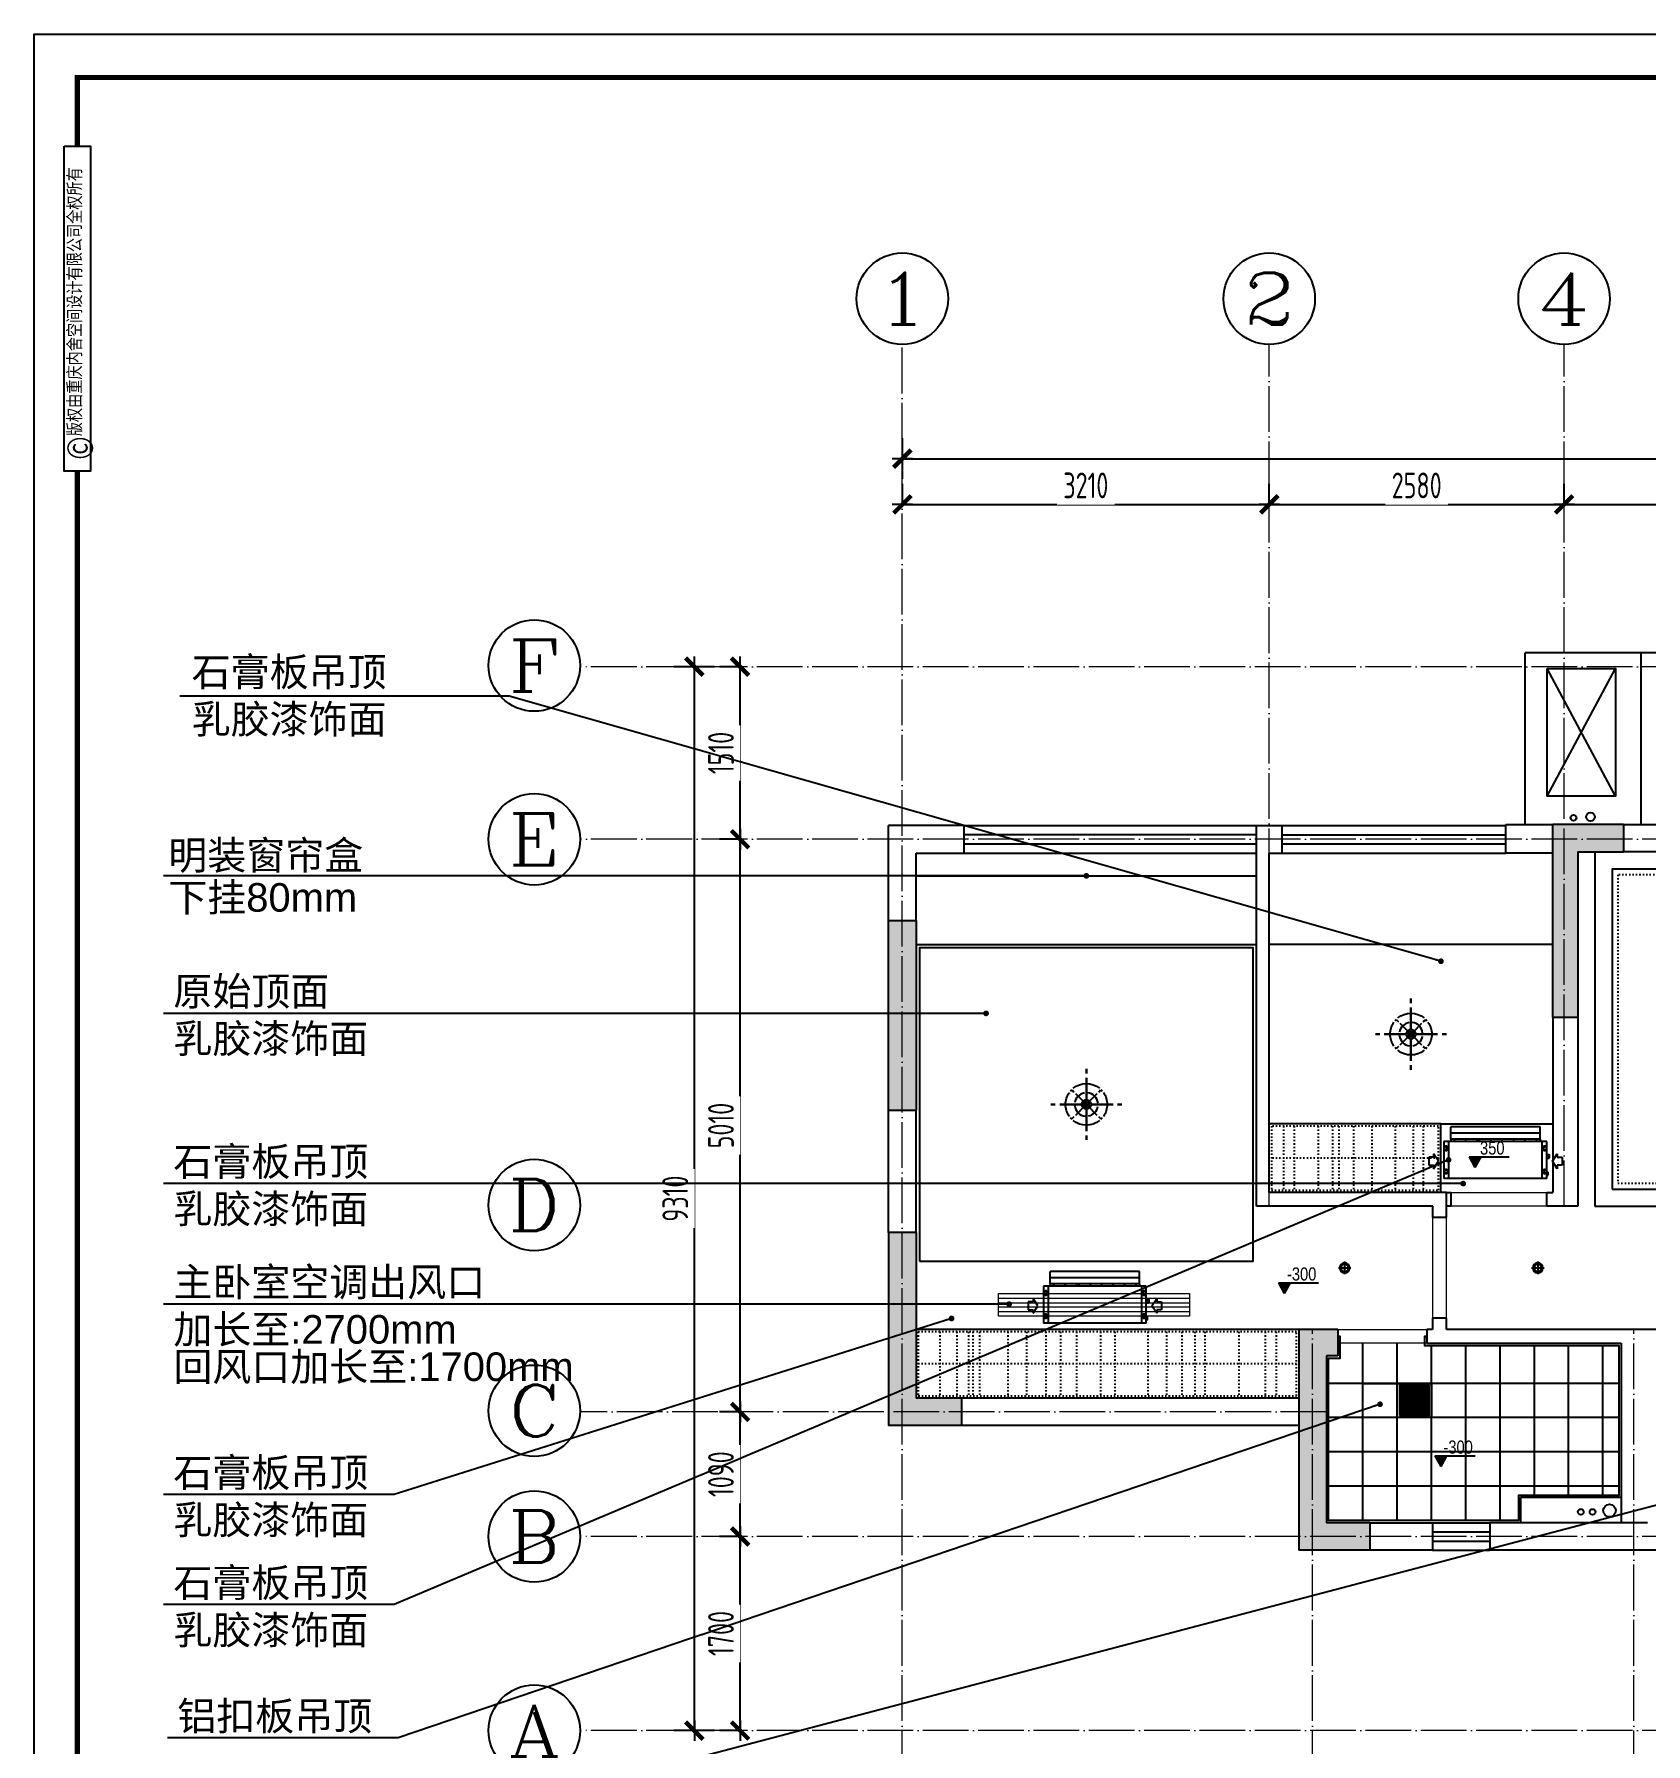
# Model space of a CAD drawing. Header units: inches. Extents: x -50945 to 250244, y -404780 to 18493.
# Drawn here: x 91323 to 105423, y -352310 to -337352 of the extents above; entities that cross this region are included whole.
import ezdxf
from ezdxf.enums import TextEntityAlignment as Align

# ---------------------------------------------------------------- set-up
doc = ezdxf.new("R2010")
doc.units = ezdxf.units.IN
doc.header["$MEASUREMENT"] = 0
doc.linetypes.add('ACAD_ISO03W100', pattern=[30, 12, -18])
doc.linetypes.add('DOTE', pattern=[2.42, 2, -0.2, 0.02, -0.2])
for name, color, linetype in [('15开关布置图-YJ', 2, 'Continuous'), ('AXIS', 1, 'Continuous'), ('AXIS_TEXT', 7, 'Continuous'), ('A图框', 7, 'Continuous'), ('D-ARCHI', 250, 'Continuous'), ('EVH 立面填充', 8, 'Continuous'), ('IBS-003-建筑窗框', 3, 'Continuous'), ('IBS-050-建筑文字标注', 50, 'Continuous'), ('IBS-182-原建筑非承重墙', 150, 'Continuous'), ('IBS-200-原建筑承重墙柱', 200, 'Continuous'), ('IBS-63-原建筑窗', 63, 'Continuous'), ('IDS-030-造型完成面(看线)', 30, 'Continuous'), ('IDS-040-固定高家具', 40, 'Continuous'), ('IRC-022-天花设备', 22, 'Continuous'), ('IRC-2-天花灯具', 2, 'Continuous'), ('IRC-30-天花轮廓线', 30, 'Continuous'), ('外标注', 50, 'Continuous')]:
    doc.layers.add(name, color=color, linetype=linetype)
for name, color, linetype, lineweight in [('墙体', 9, 'Continuous', 25), ('天棚材质标注', 2, 'Continuous', 5), ('门', 65, 'Continuous', 13)]:
    doc.layers.add(name, color=color, linetype=linetype, lineweight=lineweight)
doc.styles.add('-宋体', font='', dxfattribs={"width": 0.8})
doc.styles.add('04.YBC-外标注3.0', font='', dxfattribs={"width": 0.8, "height": 3})
doc.styles.add('_TCH_AXIS', font='COMPLEX', dxfattribs={"bigfont": 'GBCBIG'})
doc.styles.add('COMPLEX', font='COMPLEX')
doc.styles.add('HBA-DIMT', font='ARCHS.SHX', dxfattribs={"width": 0.8})
doc.styles.get("Standard").update_dxf_attribs({"font": 'Arial.ttf'})
doc.styles.get('-宋体').set_extended_font_data('SimSun')
doc.styles.get('04.YBC-外标注3.0').set_extended_font_data('SimSun')
doc.dimstyles.new('HBA_40', dxfattribs={"dimscale": 50, "dimtxt": 2.5, "dimasz": 0.1, "dimexe": 2, "dimexo": 2.5, "dimgap": 0.6, "dimtad": 1, "dimdec": 0, "dimrnd": 5, "dimzin": 0, "dimtxsty": 'HBA-DIMT', "dimblk": 'HBA_DIMENSION_TICK', "dimblk1": 'HBA_DIMENSION_TICK', "dimblk2": 'HBA_DIMENSION_TICK', "dimcen": 0.125, "dimclrd": 44, "dimclre": 44, "dimclrt": 2, "dimadec": 0, "dimazin": 0, "dimtfac": 1, "dimtdec": 0, "dimtix": 1, "dimtmove": 1, "dimatfit": 3, "dimldrblk": 'HBA_Leader_Dot', "dimfxl": 0, "dimtvp": 1, "dimtfill": 1, "dimtolj": 1, "dimtzin": 0, "dimarcsym": 0})

# ---------------------------------------------------------------- blocks, each defined once
blk = doc.blocks.new('HBA_DIMENSION_TICK')
at = {"color": 0, "linetype": 'ByBlock'}
for p, q in [((-10, 0), (0, 0)), ((0, 0), (10, 0))]:
    blk.add_line(p, q, dxfattribs=at)
at = {"color": 50, "linetype": 'ByBlock'}
blk.add_solid([(-10, -7), (-7, -10), (7, 10), (10, 7)], dxfattribs=at)
blk = doc.blocks.new('*D886')
at = {"layer": 'Defpoints', "color": 0, "transparency": 16777216}
for p in [(102129, -341466), (98919, -341691), (102129, -341691)]:
    blk.add_point(p, dxfattribs=at)
at = {"layer": '外标注', "color": 44, "lineweight": -2, "transparency": 16777216}
for p, q in [((98919, -341466), (98919, -341286)), ((102129, -341466), (102129, -341286)), ((98928, -341466), (102120, -341466))]:
    blk.add_line(p, q, dxfattribs=at)
at = {"layer": '外标注', "color": 44, "lineweight": -2, "transparency": 16777216, "xscale": 9, "yscale": 9, "zscale": 9, "rotation": 180}
blk.add_blockref('HBA_DIMENSION_TICK', (98919, -341466), dxfattribs=at)
at = {"layer": '外标注', "color": 44, "lineweight": -2, "transparency": 16777216, "xscale": 9, "yscale": 9, "zscale": 9}
blk.add_blockref('HBA_DIMENSION_TICK', (102129, -341466), dxfattribs=at)
at = {"layer": '外标注', "color": 2, "transparency": 16777216, "insert": (100524, -341300), "char_height": 225, "attachment_point": 5, "style": 'HBA-DIMT', "bg_fill": 3, "box_fill_scale": 1.25, "bg_fill_color": 256, "bg_fill_true_color": 13158600, "bg_fill_transparency": 0}
blk.add_mtext('\\A1;3210', dxfattribs=at)
blk = doc.blocks.new('HBA_Leader_Dot')
at = {"color": 0, "linetype": 'ByBlock'}
blk.add_line((-5, 0), (-10, 0), dxfattribs=at)
at = {"color": 0, "linetype": 'ByBlock', "const_width": 5}
blk.add_lwpolyline([(-2.5, 0, 1), (2.5, 0, 1)], format="xyb", close=True, dxfattribs=at)
blk = doc.blocks.new('*D887')
at = {"layer": 'Defpoints', "color": 0, "transparency": 16777216}
for p in [(104709, -341466), (102129, -341691), (104709, -341691)]:
    blk.add_point(p, dxfattribs=at)
at = {"layer": '外标注', "color": 44, "lineweight": -2, "transparency": 16777216}
for p, q in [((102129, -341466), (102129, -341286)), ((104709, -341466), (104709, -341286)), ((102138, -341466), (104700, -341466))]:
    blk.add_line(p, q, dxfattribs=at)
at = {"layer": '外标注', "color": 44, "lineweight": -2, "transparency": 16777216, "xscale": 9, "yscale": 9, "zscale": 9, "rotation": 180}
blk.add_blockref('HBA_DIMENSION_TICK', (102129, -341466), dxfattribs=at)
at = {"layer": '外标注', "color": 44, "lineweight": -2, "transparency": 16777216, "xscale": 9, "yscale": 9, "zscale": 9}
blk.add_blockref('HBA_DIMENSION_TICK', (104709, -341466), dxfattribs=at)
at = {"layer": '外标注', "color": 2, "transparency": 16777216, "insert": (103419, -341300), "char_height": 225, "attachment_point": 5, "style": 'HBA-DIMT', "bg_fill": 3, "box_fill_scale": 1.25, "bg_fill_color": 256, "bg_fill_true_color": 13158600, "bg_fill_transparency": 0}
blk.add_mtext('\\A1;2580', dxfattribs=at)
blk = doc.blocks.new('*D888')
at = {"layer": 'Defpoints', "color": 0, "transparency": 16777216}
for p in [(110799, -341466), (104709, -341691), (110799, -341691)]:
    blk.add_point(p, dxfattribs=at)
at = {"layer": '外标注', "color": 44, "lineweight": -2, "transparency": 16777216}
for p, q in [((104709, -341466), (104709, -341286)), ((110799, -341466), (110799, -341286)), ((104718, -341466), (110790, -341466))]:
    blk.add_line(p, q, dxfattribs=at)
at = {"layer": '外标注', "color": 44, "lineweight": -2, "transparency": 16777216, "xscale": 9, "yscale": 9, "zscale": 9, "rotation": 180}
blk.add_blockref('HBA_DIMENSION_TICK', (104709, -341466), dxfattribs=at)
at = {"layer": '外标注', "color": 44, "lineweight": -2, "transparency": 16777216, "xscale": 9, "yscale": 9, "zscale": 9}
blk.add_blockref('HBA_DIMENSION_TICK', (110799, -341466), dxfattribs=at)
at = {"layer": '外标注', "color": 2, "transparency": 16777216, "insert": (107754, -341300), "char_height": 225, "attachment_point": 5, "style": 'HBA-DIMT', "bg_fill": 3, "box_fill_scale": 1.25, "bg_fill_color": 256, "bg_fill_true_color": 13158600, "bg_fill_transparency": 0}
blk.add_mtext('\\A1;6090', dxfattribs=at)
blk = doc.blocks.new('*D890')
at = {"layer": 'Defpoints', "color": 0, "transparency": 16777216}
for p in [(113619, -341066), (98919, -341466), (113619, -341466)]:
    blk.add_point(p, dxfattribs=at)
at = {"layer": '外标注', "color": 44, "lineweight": -2, "transparency": 16777216}
for p, q in [((98919, -341241), (98919, -340886)), ((113619, -341241), (113619, -340886)), ((98928, -341066), (113610, -341066))]:
    blk.add_line(p, q, dxfattribs=at)
at = {"layer": '外标注', "color": 44, "lineweight": -2, "transparency": 16777216, "xscale": 9, "yscale": 9, "zscale": 9, "rotation": 180}
blk.add_blockref('HBA_DIMENSION_TICK', (98919, -341066), dxfattribs=at)
at = {"layer": '外标注', "color": 44, "lineweight": -2, "transparency": 16777216, "xscale": 9, "yscale": 9, "zscale": 9}
blk.add_blockref('HBA_DIMENSION_TICK', (113619, -341066), dxfattribs=at)
at = {"layer": '外标注', "color": 2, "transparency": 16777216, "insert": (106269, -340900), "char_height": 225, "attachment_point": 5, "style": 'HBA-DIMT', "bg_fill": 3, "box_fill_scale": 1.25, "bg_fill_color": 256, "bg_fill_true_color": 13158600, "bg_fill_transparency": 0}
blk.add_mtext('\\A1;14700', dxfattribs=at)
blk = doc.blocks.new('*D891')
at = {"layer": 'Defpoints', "color": 0, "transparency": 16777216}
for p in [(97499, -350496), (97700, -350496), (97700, -352195)]:
    blk.add_point(p, dxfattribs=at)
at = {"layer": '外标注', "color": 44, "lineweight": -2, "transparency": 16777216}
for p, q in [((97499, -350496), (97319, -350496)), ((97499, -352186), (97499, -350505)), ((97499, -352195), (97319, -352195))]:
    blk.add_line(p, q, dxfattribs=at)
at = {"layer": '外标注', "color": 44, "lineweight": -2, "transparency": 16777216, "xscale": 9, "yscale": 9, "zscale": 9}
for p, rotation in [((97499, -350496), 90), ((97499, -352195), 270)]:
    blk.add_blockref('HBA_DIMENSION_TICK', p, dxfattribs=dict(at, rotation=rotation))
at = {"layer": '外标注', "color": 2, "transparency": 16777216, "insert": (97332, -351345), "char_height": 225, "attachment_point": 5, "rotation": 90, "style": 'HBA-DIMT', "bg_fill": 3, "box_fill_scale": 1.25, "bg_fill_color": 256, "bg_fill_true_color": 13158600, "bg_fill_transparency": 0}
blk.add_mtext('\\A1;1700', dxfattribs=at)
blk = doc.blocks.new('*D892')
at = {"layer": 'Defpoints', "color": 0, "transparency": 16777216}
for p in [(97499, -349406), (97700, -349406), (97700, -350496)]:
    blk.add_point(p, dxfattribs=at)
at = {"layer": '外标注', "color": 44, "lineweight": -2, "transparency": 16777216}
for p, q in [((97499, -349406), (97319, -349406)), ((97499, -350487), (97499, -349415)), ((97499, -350496), (97319, -350496))]:
    blk.add_line(p, q, dxfattribs=at)
at = {"layer": '外标注', "color": 44, "lineweight": -2, "transparency": 16777216, "xscale": 9, "yscale": 9, "zscale": 9}
for p, rotation in [((97499, -349406), 90), ((97499, -350496), 270)]:
    blk.add_blockref('HBA_DIMENSION_TICK', p, dxfattribs=dict(at, rotation=rotation))
at = {"layer": '外标注', "color": 2, "transparency": 16777216, "insert": (97332, -349951), "char_height": 225, "attachment_point": 5, "rotation": 90, "style": 'HBA-DIMT', "bg_fill": 3, "box_fill_scale": 1.25, "bg_fill_color": 256, "bg_fill_true_color": 13158600, "bg_fill_transparency": 0}
blk.add_mtext('\\A1;1090', dxfattribs=at)
blk = doc.blocks.new('*D893')
at = {"layer": 'Defpoints', "color": 0, "transparency": 16777216}
for p in [(97499, -344396), (97700, -344396), (97700, -349406)]:
    blk.add_point(p, dxfattribs=at)
at = {"layer": '外标注', "color": 44, "lineweight": -2, "transparency": 16777216}
for p, q in [((97499, -344396), (97319, -344396)), ((97499, -349397), (97499, -344405)), ((97499, -349406), (97319, -349406))]:
    blk.add_line(p, q, dxfattribs=at)
at = {"layer": '外标注', "color": 44, "lineweight": -2, "transparency": 16777216, "xscale": 9, "yscale": 9, "zscale": 9}
for p, rotation in [((97499, -344396), 90), ((97499, -349406), 270)]:
    blk.add_blockref('HBA_DIMENSION_TICK', p, dxfattribs=dict(at, rotation=rotation))
at = {"layer": '外标注', "color": 2, "transparency": 16777216, "insert": (97332, -346901), "char_height": 225, "attachment_point": 5, "rotation": 90, "style": 'HBA-DIMT', "bg_fill": 3, "box_fill_scale": 1.25, "bg_fill_color": 256, "bg_fill_true_color": 13158600, "bg_fill_transparency": 0}
blk.add_mtext('\\A1;5010', dxfattribs=at)
blk = doc.blocks.new('*D894')
at = {"layer": 'Defpoints', "color": 0, "transparency": 16777216}
for p in [(97499, -342886), (97700, -342886), (97700, -344396)]:
    blk.add_point(p, dxfattribs=at)
at = {"layer": '外标注', "color": 44, "lineweight": -2, "transparency": 16777216}
for p, q in [((97499, -342886), (97319, -342886)), ((97499, -344387), (97499, -342895)), ((97499, -344396), (97319, -344396))]:
    blk.add_line(p, q, dxfattribs=at)
at = {"layer": '外标注', "color": 44, "lineweight": -2, "transparency": 16777216, "xscale": 9, "yscale": 9, "zscale": 9}
for p, rotation in [((97499, -342886), 90), ((97499, -344396), 270)]:
    blk.add_blockref('HBA_DIMENSION_TICK', p, dxfattribs=dict(at, rotation=rotation))
at = {"layer": '外标注', "color": 2, "transparency": 16777216, "insert": (97332, -343641), "char_height": 225, "attachment_point": 5, "rotation": 90, "style": 'HBA-DIMT', "bg_fill": 3, "box_fill_scale": 1.25, "bg_fill_color": 256, "bg_fill_true_color": 13158600, "bg_fill_transparency": 0}
blk.add_mtext('\\A1;1510', dxfattribs=at)
blk = doc.blocks.new('*D895')
at = {"layer": 'Defpoints', "color": 0, "transparency": 16777216}
for p in [(97099, -342886), (97499, -342886), (97499, -352195)]:
    blk.add_point(p, dxfattribs=at)
at = {"layer": '外标注', "color": 44, "lineweight": -2, "transparency": 16777216}
for p, q in [((97274, -342886), (96919, -342886)), ((97099, -352186), (97099, -342895)), ((97274, -352195), (96919, -352195))]:
    blk.add_line(p, q, dxfattribs=at)
at = {"layer": '外标注', "color": 44, "lineweight": -2, "transparency": 16777216, "xscale": 9, "yscale": 9, "zscale": 9}
for p, rotation in [((97099, -342886), 90), ((97099, -352195), 270)]:
    blk.add_blockref('HBA_DIMENSION_TICK', p, dxfattribs=dict(at, rotation=rotation))
at = {"layer": '外标注', "color": 2, "transparency": 16777216, "insert": (96932, -347540), "char_height": 225, "attachment_point": 5, "rotation": 90, "style": 'HBA-DIMT', "bg_fill": 3, "box_fill_scale": 1.25, "bg_fill_color": 256, "bg_fill_true_color": 13158600, "bg_fill_transparency": 0}
blk.add_mtext('\\A1;9310', dxfattribs=at)
blk = doc.blocks.new('_AXISO')
blk.add_circle((0, 0), 0.5)
at = {"layer": 'AXIS_TEXT', "style": 'COMPLEX', "width": 1.041667}
blk.add_attdef('A', text='', height=0.56, dxfattribs=at).set_placement((-0.25, -0.28), (0.25, -0.28), align=Align.FIT)
blk = doc.blocks.new('gegeg')
at = {"layer": 'A图框'}
for points in [[(162587, -39218), (162587, -60008), (133187, -60008), (133187, -39218)], [(133431, -40125), (133643, -40125), (133643, -42755), (133431, -42755)]]:
    blk.add_lwpolyline(points, close=True, dxfattribs=at)
at = {"layer": 'A图框', "const_width": 42}
for points in [[(133537, -40125), (133537, -39568), (162237, -39568), (162237, -57908)], [(133537, -57908), (133537, -42755)]]:
    blk.add_lwpolyline(points, dxfattribs=at)
at = {"layer": 'A图框', "rotation": 90, "style": '04.YBC-外标注3.0'}
for s, insert, char_height, width, attachment_point in [('版权由重庆内舍空间设计有限公司全权所有', (133460, -42471), 105, 2420.6, 1), ('©', (133559, -42567), 210, 191.34, 5)]:
    blk.add_mtext(s, dxfattribs=dict(at, insert=insert, char_height=char_height, width=width, attachment_point=attachment_point))
blk = doc.blocks.new('A$C2C253EB8')
at = {"layer": 'IRC-2-天花灯具', "color": 250}
for p, q in [((0, 55), (110, 55)), ((55, 0), (55, 110))]:
    blk.add_line(p, q, dxfattribs=at)
at = {"layer": 'IRC-2-天花灯具', "color": 2}
blk.add_ellipse((55, 55), major_axis=(44, 0), ratio=1, start_param=1.571461413961594, end_param=7.85464672114118, dxfattribs=at)
at = {"layer": 'IRC-2-天花灯具', "color": 251}
blk.add_ellipse((55, 55), major_axis=(33, 0), ratio=1, start_param=1.570667, end_param=7.853852, dxfattribs=at)
blk = doc.blocks.new('A$C677541E1')
at = {"linetype": 'Continuous'}
for p, q in [((611, 1221), (611, 1145)), ((611, 1145), (611, 1221)), ((611, 1069), (611, 689)), ((611, 689), (611, 1069)), ((0, 611), (76, 611)), ((76, 611), (0, 611)), ((153, 611), (532, 611)), ((532, 611), (153, 611)), ((368, 854), (398, 823)), ((398, 823), (368, 854)), ((428, 793), (580, 642)), ((580, 642), (428, 793)), ((642, 642), (793, 793)), ((793, 793), (642, 642)), ((689, 611), (1069, 611)), ((1069, 611), (689, 611)), ((823, 823), (854, 854)), ((854, 854), (823, 823)), ((1221, 611), (1145, 611)), ((1145, 611), (1221, 611)), ((368, 368), (398, 398)), ((398, 398), (368, 368)), ((428, 428), (580, 580)), ((580, 580), (428, 428)), ((611, 532), (611, 153)), ((611, 153), (611, 532)), ((642, 580), (793, 428)), ((793, 428), (642, 580)), ((823, 398), (854, 368)), ((854, 368), (823, 398)), ((611, 76), (611, 0)), ((611, 0), (611, 76))]:
    blk.add_line(p, q, dxfattribs=at)
at = {"linetype": 'Continuous', "extrusion": (0, 0, -1)}
for major_axis, start_param, end_param in [((-358, 0), 0.888621, 2.252972), ((-358, 1), -0.003333, 0.613772), ((358, 1), 2.52782, 3.144925), ((349, 78), 4.06277, 4.162216), ((349, 78), 4.06277, 4.162216), ((78.3, 0), 0.000513, 6.283698), ((78.3, 1), 3.385592, 4.494095), ((-78.3, 1), -1.352502, -0.243999), ((-39.1, 0.4), 3.131185, 9.41437), ((39.1, 0.4), 3.382419, 4.490922), ((-39.1, 0.4), -1.349329, -0.240826), ((-39.1, 0.4), 1.792263, 2.900766), ((39.1, 0.4), 0.240826, 1.349329), ((-78.3, 1), 1.78909, 2.897593), ((78.3, 1), 0.243999, 1.352502), ((-349, 78), 2.120969, 2.220415), ((-349, 78), 2.120969, 2.220415), ((358, 1), -0.613772, 0.003333), ((-358, 1), 3.13826, 3.755365), ((-349, 78), -1.020623, -0.921177), ((-349, 78), -1.020623, -0.921177), ((-358, 0), 4.030214, 5.394564), ((349, 78), 0.921177, 1.020623), ((349, 78), 0.921177, 1.020623)]:
    blk.add_ellipse((611, 611), major_axis=major_axis, ratio=1, start_param=start_param, end_param=end_param, dxfattribs=at)
at = {"linetype": 'Continuous'}
for major_axis, start_param, end_param in [((-171, 105), 0.467757, 0.567203), ((-171, 105), 0.467757, 0.567203), ((-143, 142), 0.886906, 2.251257), ((-144, 140), -0.014456, 0.602649), ((-141, 143), -0.608759, 0.008346), ((-32.1, 30.1), 3.109878, 9.393063), ((-32.1, 30.1), 0.2, 1.308503), ((-14.8, 16.2), 3.186593, 9.469778), ((-31, 31.2), -1.336602, -0.228099), ((-15.1, 16), 0.25847, 1.366973), ((-146, 139), -0.825662, -0.726216), ((-146, 139), -0.825662, -0.726216), ((-16.1, 15), -1.374959, -0.266456), ((-16.1, 15), 1.766633, 2.875136), ((-15.1, 16), 3.400063, 4.508566), ((-143, 142), 4.028499, 5.392849), ((-32.1, 30.1), 3.341592, 4.450095), ((-171, 105), 3.609349, 3.708795), ((-171, 105), 3.609349, 3.708795), ((-31, 31.2), 1.804991, 2.913494), ((-146, 139), 2.315931, 2.415377), ((-146, 139), 2.315931, 2.415377), ((-141, 143), 2.532833, 3.149938), ((-144, 140), 3.127137, 3.744242)]:
    blk.add_ellipse((611, 611), major_axis=major_axis, ratio=1, start_param=start_param, end_param=end_param, dxfattribs=at)
blk = doc.blocks.new('ewrwrewqewer')
at = {"layer": 'IRC-022-天花设备'}
for p, q in [((1808539, 857245), (1808539, 857568)), ((1808539, 857268), (1808539, 857568)), ((1809439, 857568), (1808539, 857568)), ((1808579, 857245), (1808579, 857568)), ((1809399, 857568), (1809399, 857245)), ((1809439, 857568), (1809439, 857245)), ((1808406, 857418), (1808406, 857453)), ((1808406, 857453), (1808448, 857453)), ((1808406, 857383), (1808406, 857418)), ((1808448, 857453), (1808448, 857483)), ((1808448, 857483), (1808490, 857418)), ((1808490, 857418), (1808448, 857353)), ((1808552, 857514), (1808539, 857514)), ((1808552, 857501), (1808539, 857501)), ((1808552, 857514), (1808552, 857523)), ((1808552, 857493), (1808552, 857501)), ((1808566, 857493), (1808566, 857523)), ((1809412, 857493), (1809412, 857523)), ((1809426, 857514), (1809426, 857523)), ((1809426, 857514), (1809439, 857514)), ((1809426, 857501), (1809439, 857501)), ((1809426, 857493), (1809426, 857501)), ((1809439, 857541), (1809449, 857541)), ((1809439, 857515), (1809449, 857515)), ((1809449, 857541), (1809449, 857515)), ((1809530, 857483), (1809488, 857418)), ((1809488, 857418), (1809530, 857353)), ((1809530, 857453), (1809530, 857483)), ((1809572, 857453), (1809530, 857453)), ((1809572, 857418), (1809572, 857453)), ((1809572, 857383), (1809572, 857418)), ((1808448, 857383), (1808406, 857383)), ((1808448, 857353), (1808448, 857383)), ((1808552, 857311), (1808539, 857311)), ((1808552, 857298), (1808539, 857298)), ((1808552, 857320), (1808552, 857311)), ((1808552, 857298), (1808552, 857290)), ((1808566, 857320), (1808566, 857290)), ((1809412, 857320), (1809412, 857290)), ((1809426, 857320), (1809426, 857311)), ((1809426, 857311), (1809439, 857311)), ((1809426, 857298), (1809439, 857298)), ((1809426, 857298), (1809426, 857290)), ((1809439, 857390), (1809459, 857390)), ((1809439, 857385), (1809459, 857385)), ((1809439, 857365), (1809459, 857365)), ((1809439, 857360), (1809459, 857360)), ((1809459, 857390), (1809459, 857360)), ((1809459, 857390), (1809463, 857386)), ((1809459, 857360), (1809463, 857363)), ((1809463, 857386), (1809463, 857363)), ((1809530, 857353), (1809530, 857383)), ((1809530, 857383), (1809572, 857383)), ((1809439, 857245), (1808539, 857245)), ((1808599, 857225), (1808599, 857245)), ((1809379, 857225), (1808599, 857225)), ((1808599, 857225), (1808599, 857118)), ((1808599, 857169), (1809379, 857169)), ((1809379, 857118), (1808599, 857118)), ((1809379, 857225), (1809379, 857245)), ((1809379, 857225), (1809379, 857118))]:
    blk.add_line(p, q, dxfattribs=at)
for centre in [(1808629, 857235), (1808729, 857235), (1808829, 857235), (1808849, 857235), (1808948, 857235), (1809048, 857235), (1809148, 857235), (1809248, 857235), (1809348, 857235)]:
    blk.add_circle(centre, 2.35, dxfattribs=at)
for centre, start, end in [((1808559, 857523), 359.9995, 180), ((1808559, 857493), 180, 0.0316), ((1809419, 857523), 0, 180.0005), ((1809419, 857493), 179.9684, 0), ((1808559, 857320), 359.9684, 180), ((1808559, 857290), 180, 0.0005), ((1809419, 857320), 0, 180.0316), ((1809419, 857290), 179.9995, 0)]:
    blk.add_arc(centre, 6.67, start, end, dxfattribs=at)
blk = doc.blocks.new('A$C61603E42')
at = {"layer": '墙体'}
blk.add_hatch(color=256, dxfattribs=at).paths.add_polyline_path([(85, 0), (171, 157), (0, 157)])
blk.add_line((0, 157), (585, 157), dxfattribs=at)
for points in [[(0, 157), (85, 0)], [(171, 157), (85, 0)]]:
    blk.add_lwpolyline(points, dxfattribs=at)

msp = doc.modelspace()

# ---------------------------------------------------------------- hatches: boundary and pattern name
at = {"layer": 'EVH 立面填充'}
h = msp.add_hatch(color=256, dxfattribs=at)
h.dxf.hatch_style = 1
h.paths.add_polyline_path([(104828.67, -344506.29), (105228.67, -344506.29), (105228.67, -344266.29), (104608.67, -344266.29), (104608.67, -345956.29), (104828.67, -345956.29)])
h = msp.add_hatch(color=256, dxfattribs=at)
h.dxf.hatch_style = 1
h.paths.add_polyline_path([(98798.67, -346766.29), (99038.67, -346766.29), (99038.67, -345106.29), (98798.67, -345106.29)])
h = msp.add_hatch(color=256, dxfattribs=at)
h.dxf.hatch_style = 1
h.paths.add_polyline_path([(99038.67, -349286.29), (99038.67, -347836.29), (98798.67, -347836.29), (98798.67, -349526.29), (99438.67, -349526.29), (99438.67, -349286.29)])
h = msp.add_hatch(color=256, dxfattribs=at)
h.dxf.hatch_style = 1
h.paths.add_polyline_path([(102388.37, -350616.29), (103008.37, -350616.29), (103008.37, -350376.29), (102628.37, -350376.29), (102628.37, -348916.29), (102728.37, -348916.29), (102728.37, -348686.29), (102388.37, -348686.29)])
at = {"layer": 'IRC-2-天花灯具'}
h = msp.add_hatch(dxfattribs=at)
h.set_pattern_fill('ANSI31', color=256, scale=80)
h.set_pattern_definition([(45, (9479.72, -333389.504), (-7.0710678, 7.0710678), [])])
h.paths.add_polyline_path([(103268.37, -349436.29), (103528.37, -349436.29), (103528.37, -349176.29), (103268.37, -349176.29)])

# ---------------------------------------------------------------- linework, layer by layer
at = {"layer": 'D-ARCHI', "color": 251, "linetype": 'DOTE', "lineweight": 5, "ltscale": 200}
for p, q in [((102508.37, -355014.62), (102508.37, -348686.29)), ((105318.37, -355014.62), (105318.37, -348686.29))]:
    msp.add_line(p, q, dxfattribs=at)
at = {"layer": 'IBS-003-建筑窗框', "color": 251, "ltscale": 10}
for p, q in [((110918.67, -342766.05), (105378.67, -342766.05)), ((105378.67, -342766.05), (105378.67, -344266.29)), ((99458.67, -344275.29), (102018.67, -344275.29)), ((102238.67, -344276.29), (104198.67, -344276.29)), ((99458.67, -344516.29), (102018.67, -344516.29)), ((102238.67, -344516.29), (104198.67, -344516.29)), ((103558.37, -350376.29), (104058.37, -350376.29)), ((103558.37, -350616.29), (104058.37, -350616.29))]:
    msp.add_line(p, q, dxfattribs=at)
at = {"layer": 'IBS-182-原建筑非承重墙'}
for p, q in [((104368.67, -344266.29), (104368.67, -342766.05)), ((105378.67, -342766.05), (104368.67, -342766.05)), ((104560.74, -344019.95), (105158.86, -342901.16)), ((105158.86, -344019.95), (104560.74, -342901.16)), ((99458.67, -344275.29), (98798.67, -344275.29)), ((98798.67, -345106.29), (98798.67, -344276.29)), ((99458.67, -344516.29), (99458.67, -344275.29)), ((102018.67, -344275.29), (102238.67, -344275.29)), ((102018.67, -347606.29), (102018.67, -344276.29)), ((102238.67, -344275.29), (102238.67, -344516.29)), ((104198.67, -344516.29), (104198.67, -344266.29)), ((104198.67, -344266.29), (104608.67, -344266.29)), ((105228.67, -344266.29), (105738.67, -344266.29)), ((99038.67, -345106.29), (99038.67, -344516.29)), ((99038.67, -344516.29), (99458.67, -344516.29)), ((102128.67, -347486.29), (102128.67, -344516.29)), ((102128.67, -344516.29), (102238.67, -344516.29)), ((104608.67, -344516.29), (104198.67, -344516.29)), ((105738.67, -344506.29), (105228.67, -344506.29)), ((99038.67, -345316.29), (102018.67, -345316.29)), ((104608.67, -345316.29), (102128.67, -345316.29)), ((104608.67, -345956.29), (104608.67, -347486.29)), ((104828.67, -345956.29), (104828.67, -347606.29)), ((98798.67, -347836.29), (98798.67, -346766.29)), ((99038.67, -347836.29), (99038.67, -346766.29)), ((103558.67, -347606.29), (102018.67, -347606.29)), ((103678.67, -347486.29), (102128.67, -347486.29)), ((103558.67, -347706.29), (103558.67, -347606.29)), ((103678.67, -347706.29), (103678.67, -347486.29)), ((104558.67, -347606.29), (104558.67, -347486.29)), ((104558.67, -347486.29), (104608.67, -347486.29)), ((104828.67, -347606.29), (104558.67, -347606.29)), ((103678.67, -347706.29), (103558.67, -347706.29)), ((103678.37, -348586.29), (103558.37, -348586.29)), ((103558.37, -348586.29), (103558.37, -348686.29)), ((103678.37, -348686.29), (103678.37, -348586.29)), ((103558.37, -348686.29), (103508.37, -348686.29)), ((103508.37, -348686.29), (103508.37, -348806.29)), ((103508.37, -348806.29), (105208.37, -348806.29)), ((107328.37, -348686.29), (103678.37, -348686.29)), ((105208.37, -348806.29), (105208.37, -350376.29)), ((102388.37, -349286.29), (99438.67, -349286.29)), ((102388.37, -349526.29), (99438.67, -349526.29)), ((104328.37, -350156.29), (104328.37, -350376.29)), ((105208.37, -350156.29), (104328.37, -350156.29)), ((103008.37, -350376.29), (103558.37, -350376.29)), ((103558.37, -350376.29), (103558.37, -350616.29)), ((105438.37, -350376.29), (104058.37, -350376.29)), ((104058.37, -350376.29), (104058.37, -350616.29)), ((103558.37, -350616.29), (103008.37, -350616.29)), ((106518.37, -350616.29), (104058.37, -350616.29))]:
    msp.add_line(p, q, dxfattribs=at)
for points in [[(104560.74, -342901.16), (105158.86, -342901.16), (105158.86, -344019.95), (104560.74, -344019.95)], [(103678.67, -347486.29), (103718.67, -347486.29), (103718.67, -347606.29), (103678.67, -347606.29)]]:
    msp.add_lwpolyline(points, close=True, dxfattribs=at)
for centre, radius in [((104790.89, -344208.38), 25), ((104939.85, -344199.81), 37.5), ((104854.06, -350281.11), 25), ((104957.4, -350281.11), 25), ((105105.56, -350269.67), 55)]:
    msp.add_circle(centre, radius, dxfattribs=at)
at = {"layer": 'IBS-200-原建筑承重墙柱', "ltscale": 0.02}
for p, q in [((104608.67, -345956.29), (104608.67, -344266.29)), ((105228.67, -344266.29), (104608.67, -344266.29)), ((105228.67, -344266.29), (105228.67, -344506.29)), ((104828.67, -344506.29), (104828.67, -345956.29)), ((104828.67, -344506.29), (105228.67, -344506.29)), ((98798.67, -345106.29), (99038.67, -345106.29)), ((98798.67, -346766.29), (98798.67, -345106.29)), ((99038.67, -345106.29), (99038.67, -346766.29)), ((104828.67, -345956.29), (104608.67, -345956.29)), ((98798.67, -346766.29), (99038.67, -346766.29)), ((99038.67, -347836.29), (98798.67, -347836.29)), ((98798.67, -347836.29), (98798.67, -349526.29)), ((99038.67, -347836.29), (99038.67, -349286.29)), ((102728.37, -348686.29), (102388.37, -348686.29)), ((102388.37, -348686.29), (102388.37, -350616.29)), ((102728.37, -348686.29), (102728.37, -348916.29)), ((102728.37, -348916.29), (102628.37, -348916.29)), ((102628.37, -348916.29), (102628.37, -350376.29)), ((99438.67, -349286.29), (99038.67, -349286.29)), ((99438.67, -349526.29), (99438.67, -349286.29)), ((99438.67, -349526.29), (98798.67, -349526.29)), ((103008.37, -350376.29), (102628.37, -350376.29)), ((103008.37, -350376.29), (103008.37, -350616.29)), ((103008.37, -350616.29), (102388.37, -350616.29))]:
    msp.add_line(p, q, dxfattribs=at)
at = {"layer": 'IBS-63-原建筑窗'}
for p, q in [((99458.67, -344355.29), (102018.67, -344355.29)), ((99458.67, -344436.29), (102018.67, -344436.29)), ((102238.67, -344356.29), (104198.67, -344356.29)), ((102238.67, -344436.29), (104198.67, -344436.29)), ((103558.37, -350456.29), (104058.37, -350456.29)), ((103558.37, -350536.29), (104058.37, -350536.29))]:
    msp.add_line(p, q, dxfattribs=at)
at = {"layer": 'IDS-030-造型完成面(看线)'}
msp.add_lwpolyline([(103508.37, -348746.29), (103488.37, -348746.29), (103488.37, -348826.29), (105188.37, -348826.29), (105188.37, -350136.29), (104308.37, -350136.29), (104308.37, -350356.29), (102648.37, -350356.29), (102648.37, -348936.29), (102748.37, -348936.29), (102748.37, -348746.29), (102728.37, -348746.29)], dxfattribs=at)
at = {"layer": 'IDS-040-固定高家具'}
for p, q in [((103628.67, -346886.29), (102128.67, -346886.29)), ((103628.67, -347486.29), (103628.67, -346886.29)), ((102388.37, -348686.29), (99038.67, -348686.29))]:
    msp.add_line(p, q, dxfattribs=at)
at = {"layer": 'IDS-040-固定高家具', "linetype": 'ACAD_ISO03W100'}
for p, q in [((102252.09, -346906.29), (102252.09, -347466.29)), ((102347.13, -346906.29), (102347.13, -347466.29)), ((102557.37, -346906.29), (102557.37, -347466.29)), ((102681.21, -346906.29), (102681.21, -347466.29)), ((102738.81, -346906.29), (102738.81, -347466.29)), ((102865.52, -346906.29), (102865.52, -347466.29)), ((103026.8, -346906.29), (103026.8, -347466.29)), ((103231.28, -346906.29), (103231.28, -347466.29)), ((103386.8, -346906.29), (103386.8, -347466.29)), ((103476.08, -346906.29), (103476.08, -347466.29)), ((103608.67, -347186.29), (102148.67, -347186.29)), ((99245.76, -348706.29), (99245.76, -349266.29)), ((99394.5, -348706.29), (99394.5, -349266.29)), ((99498.61, -348706.29), (99498.61, -349266.29)), ((99535.79, -348706.29), (99535.79, -349266.29)), ((99595.29, -348706.29), (99595.29, -349266.29)), ((99840.7, -348706.29), (99840.7, -349266.29)), ((100004.3, -348706.29), (100004.3, -349266.29)), ((100175.35, -348706.29), (100175.35, -349266.29)), ((100301.77, -348706.29), (100301.77, -349266.29)), ((100443.07, -348706.29), (100443.07, -349266.29)), ((100651.29, -348706.29), (100651.29, -349266.29)), ((100777.71, -348706.29), (100777.71, -349266.29)), ((101067.74, -348706.29), (101067.74, -349266.29)), ((101231.35, -348706.29), (101231.35, -349266.29)), ((101365.21, -348706.29), (101365.21, -349266.29)), ((101476.76, -348706.29), (101476.76, -349266.29)), ((101566, -348706.29), (101566, -349266.29)), ((101863.47, -348706.29), (101863.47, -349266.29)), ((102094, -348706.29), (102094, -349266.29)), ((102190.68, -348706.29), (102190.68, -349266.29)), ((102368.37, -348986.29), (99058.67, -348986.29))]:
    msp.add_line(p, q, dxfattribs=at)
for points in [[(102148.67, -347466.29), (103608.67, -347466.29), (103608.67, -346906.29), (102148.67, -346906.29)], [(99058.67, -349266.29), (102368.37, -349266.29), (102368.37, -348706.29), (99058.67, -348706.29)]]:
    msp.add_lwpolyline(points, close=True, dxfattribs=at)
at = {"layer": 'IRC-2-天花灯具'}
msp.add_line((103248.37, -349456.29), (103248.37, -349156.29), dxfattribs=at)
at = {"layer": 'IRC-2-天花灯具', "linetype": 'ACAD_ISO03W100'}
msp.add_lwpolyline([(105178.67, -347406.29), (110148.67, -347406.29), (110148.67, -344706.29), (105178.67, -344706.29)], close=True, dxfattribs=at)
at = {"layer": 'IRC-2-天花灯具'}
for points in [[(103548.37, -349156.29), (103548.37, -349456.29), (102948.37, -349456.29), (102948.37, -349156.29)], [(103268.37, -349436.29), (103528.37, -349436.29), (103528.37, -349176.29), (103268.37, -349176.29)]]:
    msp.add_lwpolyline(points, close=True, dxfattribs=at)
at = {"layer": 'IRC-30-天花轮廓线'}
for p, q in [((104978.67, -344506.29), (104978.67, -347606.29)), ((99038.67, -344716.29), (102018.67, -344716.29)), ((103628.67, -346886.29), (104608.67, -346886.29)), ((104978.67, -347606.29), (110348.67, -347606.29)), ((102948.37, -350356.29), (102948.37, -348806.29)), ((103248.37, -350356.29), (103248.37, -348806.29)), ((103548.37, -350356.29), (103548.37, -348826.29)), ((103848.37, -350356.29), (103848.37, -348826.29)), ((104148.37, -350356.29), (104148.37, -348826.29)), ((104448.37, -350136.29), (104448.37, -348826.29)), ((104748.37, -350136.29), (104748.37, -348826.29)), ((105048.37, -350136.29), (105048.37, -348826.29)), ((105188.37, -349156.29), (102648.37, -349156.29)), ((105188.37, -349456.29), (102648.37, -349456.29)), ((105188.37, -349756.29), (102648.37, -349756.29)), ((105188.37, -350056.29), (102648.37, -350056.29))]:
    msp.add_line(p, q, dxfattribs=at)
for points in [[(105128.67, -347456.29), (110198.67, -347456.29), (110198.67, -344656.29), (105128.67, -344656.29)], [(99068.67, -348086.29), (101988.67, -348086.29), (101988.67, -345346.29), (99068.67, -345346.29)]]:
    msp.add_lwpolyline(points, close=True, dxfattribs=at)
at = {"layer": '天棚材质标注', "color": 1}
for p, q in [((99760.31, -348411.35), (101430.81, -348411.35)), ((99760.31, -348451.35), (101430.81, -348451.35)), ((99760.31, -348487.68), (101430.81, -348487.68)), ((99760.31, -348527.68), (101430.81, -348527.68))]:
    msp.add_line(p, q, dxfattribs=at)
msp.add_lwpolyline([(99760.31, -348369.52), (101430.81, -348369.52), (101430.81, -348569.52), (99760.31, -348569.52)], close=True, dxfattribs=at)
at = {"layer": '门', "color": 8, "lineweight": 5}
for points in [[(103718.67, -347486.29), (104558.67, -347486.29), (104558.67, -347606.29), (103718.67, -347606.29)], [(103558.37, -348586.29), (103678.67, -348586.29), (103678.67, -347706.29), (103558.37, -347706.29)], [(103508.37, -348806.29), (102728.37, -348806.29), (102728.37, -348686.29), (103508.37, -348686.29)]]:
    msp.add_lwpolyline(points, close=True, dxfattribs=at)

# ---------------------------------------------------------------- block references
at = {"layer": 'AXIS'}
ref = msp.add_blockref('_AXISO', (98918.67, -339666.05), dxfattribs=dict(at, xscale=800, yscale=800, zscale=800))
ref.add_attrib('A', '1', dxfattribs={"layer": 'AXIS_TEXT', "height": 452.55, "style": '_TCH_AXIS', "width": 2.333333}).set_placement((98692.4, -339892.32), (99144.95, -339892.32), align=Align.FIT)
ref = msp.add_blockref('_AXISO', (102128.67, -339666.05), dxfattribs=dict(at, xscale=800, yscale=800, zscale=800))
ref.add_attrib('A', '2', dxfattribs={"layer": 'AXIS_TEXT', "height": 452.55, "style": '_TCH_AXIS', "width": 1.5}).set_placement((101902.4, -339892.32), (102354.95, -339892.32), align=Align.FIT)
ref = msp.add_blockref('_AXISO', (104708.67, -339666.05), dxfattribs=dict(at, xscale=800, yscale=800, zscale=800))
ref.add_attrib('A', '4', dxfattribs={"layer": 'AXIS_TEXT', "height": 452.55, "style": '_TCH_AXIS', "width": 1.3125}).set_placement((104482.4, -339892.32), (104934.95, -339892.32), align=Align.FIT)
ref = msp.add_blockref('_AXISO', (95698.8, -342876.05), dxfattribs=dict(at, xscale=800, yscale=800, zscale=800))
ref.add_attrib('A', 'F', dxfattribs={"layer": 'AXIS_TEXT', "height": 452.55, "style": '_TCH_AXIS', "width": 1.3125}).set_placement((95472.52, -343102.32), (95925.07, -343102.32), align=Align.FIT)
ref = msp.add_blockref('_AXISO', (95698.67, -344396.29), dxfattribs=dict(at, xscale=800, yscale=800, zscale=800))
ref.add_attrib('A', 'E', dxfattribs={"layer": 'AXIS_TEXT', "height": 452.55, "style": '_TCH_AXIS', "width": 1.3125}).set_placement((95472.4, -344622.56), (95924.95, -344622.56), align=Align.FIT)
ref = msp.add_blockref('_AXISO', (95698.67, -347596.06), dxfattribs=dict(at, xscale=800, yscale=800, zscale=800))
ref.add_attrib('A', 'D', dxfattribs={"layer": 'AXIS_TEXT', "height": 452.55, "style": '_TCH_AXIS', "width": 1.235294}).set_placement((95472.4, -347822.33), (95924.95, -347822.33), align=Align.FIT)
ref = msp.add_blockref('_AXISO', (95698.67, -349396.06), dxfattribs=dict(at, xscale=800, yscale=800, zscale=800))
ref.add_attrib('A', 'C', dxfattribs={"layer": 'AXIS_TEXT', "height": 452.55, "style": '_TCH_AXIS', "width": 1.4}).set_placement((95472.4, -349622.33), (95924.95, -349622.33), align=Align.FIT)
ref = msp.add_blockref('_AXISO', (95698.67, -350496.29), dxfattribs=dict(at, xscale=800, yscale=800, zscale=800))
ref.add_attrib('A', 'B', dxfattribs={"layer": 'AXIS_TEXT', "height": 452.55, "style": '_TCH_AXIS', "width": 1.235294}).set_placement((95472.4, -350722.56), (95924.95, -350722.56), align=Align.FIT)
ref = msp.add_blockref('_AXISO', (95698.87, -352194.62), dxfattribs=dict(at, xscale=800, yscale=800, zscale=800))
ref.add_attrib('A', 'A', dxfattribs={"layer": 'AXIS_TEXT', "height": 452.55, "style": '_TCH_AXIS', "width": 1.166667}).set_placement((95472.6, -352420.9), (95925.15, -352420.9), align=Align.FIT)
at = {"layer": 'IBS-050-建筑文字标注', "color": 160, "linetype": 'ByBlock', "xscale": 0.6, "yscale": 0.6, "zscale": 0.6}
for p in [(103876.72, -347267.4), (102209.18, -348369.71), (103578.11, -349884.38)]:
    msp.add_blockref('A$C61603E42', p, dxfattribs=at)
at = {"layer": 'IRC-022-天花设备', "color": 250, "xscale": -1, "rotation": 180}
for p in [(-1704881.31, 510204.89), (-1708385.6, 508939.23)]:
    msp.add_blockref('ewrwrewqewer', p, dxfattribs=at)
at = {"layer": 'IRC-2-天花灯具', "xscale": 0.509157656016598, "yscale": 0.509157656016598, "zscale": 0.509157656016598}
for p in [(103057.77, -346412.2), (100217.77, -347027.2)]:
    msp.add_blockref('A$C677541E1', p, dxfattribs=at)
at = {"layer": 'IRC-2-天花灯具', "xscale": -1, "rotation": 180}
for p in [(102733.52, -348091.29), (104423.82, -348091.29)]:
    msp.add_blockref('A$C2C253EB8', p, dxfattribs=at)

# ---------------------------------------------------------------- texts
at = {"layer": '15开关布置图-YJ', "color": 241}
for s, p in [('石膏板吊顶', (92701.41, -343056.1)), ('乳胶漆饰面', (92701.41, -343470.32)), ('明装窗帘盒', (92496.64, -344660.87)), ('下挂80mm', (92496.64, -345029.69)), ('原始顶面', (92541.18, -345850.66)), ('乳胶漆饰面', (92541.18, -346264.89)), ('石膏板吊顶', (92541.18, -347340.21)), ('乳胶漆饰面', (92541.18, -347754.43)), ('主卧室空调出风口', (92541.18, -348394.83)), ('加长至:2700mm', (92541.18, -348809.05)), ('回风口加长至:1700mm', (92541.18, -349135.91)), ('石膏板吊顶', (92541.18, -350061.54)), ('乳胶漆饰面', (92541.18, -350475.77)), ('石膏板吊顶', (92541.18, -351025.38)), ('乳胶漆饰面', (92541.18, -351439.6)), ('铝扣板吊顶', (92575.51, -352191.96))]:
    msp.add_text(s, height=250, dxfattribs=at).set_placement(p)
at = {"layer": 'IBS-050-建筑文字标注', "linetype": 'ByBlock', "char_height": 115, "width": 1928.1715, "attachment_point": 5, "style": '-宋体'}
for s, insert in [('{\\fArial Unicode MS|b0|i0|c0|p0;350}', (104080.1, -347097.99)), ('{\\fArial Unicode MS|b0|i0|c0|p0;-300}', (102412.56, -348200.31)), ('{\\fArial Unicode MS|b0|i0|c0|p0;-300}', (103781.5, -349714.98))]:
    msp.add_mtext(s, dxfattribs=dict(at, insert=insert))

# ---------------------------------------------------------------- dimensions: what is measured, and where the dimension line sits
at = {"layer": '外标注'}
dim = msp.add_linear_dim(base=(102128.67, -341466.05), p1=(98918.67, -341690.63), p2=(102128.67, -341690.63), dimstyle='HBA_40', override={"dimscale": 90, "dimfxl": 200, "dimfxlon": 1}, dxfattribs=at)
dim.commit()
dim.dimension.update_dxf_attribs({"geometry": '*D886', "text_midpoint": (100523.67, -341299.55)})
dim = msp.add_linear_dim(base=(97498.67, -350496.29), p1=(97699.83, -352194.62), p2=(97699.83, -350496.29), angle=270, dimstyle='HBA_40', override={"dimscale": 90, "dimfxl": 200, "dimfxlon": 1}, dxfattribs=at)
dim.commit()
dim.dimension.update_dxf_attribs({"geometry": '*D891', "text_midpoint": (97332.17, -351345.46)})

# ---------------------------------------------------------------- next in the draw order: dimensions: what is measured, and where the dimension line sits
dim = msp.add_linear_dim(base=(104708.67, -341466.05), p1=(102128.67, -341690.63), p2=(104708.67, -341690.63), dimstyle='HBA_40', override={"dimscale": 90, "dimfxl": 200, "dimfxlon": 1}, dxfattribs=at)
dim.commit()
dim.dimension.update_dxf_attribs({"geometry": '*D887', "text_midpoint": (103418.67, -341299.55)})
dim = msp.add_linear_dim(base=(97498.67, -349406.29), p1=(97699.83, -350496.29), p2=(97699.83, -349406.29), angle=270, dimstyle='HBA_40', override={"dimscale": 90, "dimfxl": 200, "dimfxlon": 1}, dxfattribs=at)
dim.commit()
dim.dimension.update_dxf_attribs({"geometry": '*D892', "text_midpoint": (97332.17, -349951.29)})

# ---------------------------------------------------------------- next in the draw order: dimensions: what is measured, and where the dimension line sits
dim = msp.add_linear_dim(base=(110798.67, -341466.05), p1=(104708.67, -341690.63), p2=(110798.67, -341690.63), dimstyle='HBA_40', override={"dimscale": 90, "dimfxl": 200, "dimfxlon": 1}, dxfattribs=at)
dim.commit()
dim.dimension.update_dxf_attribs({"geometry": '*D888', "text_midpoint": (107753.67, -341299.55)})
dim = msp.add_linear_dim(base=(97498.67, -344396.29), p1=(97699.83, -349406.29), p2=(97699.83, -344396.29), angle=270, dimstyle='HBA_40', override={"dimscale": 90, "dimfxl": 200, "dimfxlon": 1}, dxfattribs=at)
dim.commit()
dim.dimension.update_dxf_attribs({"geometry": '*D893', "text_midpoint": (97332.17, -346901.29)})

# ---------------------------------------------------------------- next in the draw order: dimensions: what is measured, and where the dimension line sits
dim = msp.add_linear_dim(base=(113618.67, -341066.05), p1=(98918.67, -341466.05), p2=(113618.67, -341466.05), dimstyle='HBA_40', override={"dimscale": 90, "dimfxl": 200, "dimfxlon": 1}, dxfattribs=at)
dim.commit()
dim.dimension.update_dxf_attribs({"geometry": '*D890', "text_midpoint": (106268.67, -340899.55)})
dim = msp.add_linear_dim(base=(97498.67, -342886.05), p1=(97699.83, -344396.29), p2=(97699.83, -342886.05), angle=270, dimstyle='HBA_40', override={"dimscale": 90, "dimfxl": 200, "dimfxlon": 1}, dxfattribs=at)
dim.commit()
dim.dimension.update_dxf_attribs({"geometry": '*D894', "text_midpoint": (97332.17, -343641.17)})

# ---------------------------------------------------------------- next in the draw order: linework, layer by layer
at = {"layer": 'D-ARCHI', "color": 251, "linetype": 'DOTE', "lineweight": 5, "ltscale": 200}
for p, q in [((98918.67, -355014.62), (98918.67, -340066.05)), ((102128.67, -347606.29), (102128.67, -340066.05)), ((104708.67, -347606.29), (104708.67, -340066.05))]:
    msp.add_line(p, q, dxfattribs=at)

# ---------------------------------------------------------------- next in the draw order: dimensions: what is measured, and where the dimension line sits
at = {"layer": '外标注'}
dim = msp.add_linear_dim(base=(97098.67, -342886.05), p1=(97498.67, -352194.62), p2=(97498.67, -342886.05), angle=90, dimstyle='HBA_40', override={"dimscale": 90, "dimfxl": 200, "dimfxlon": 1}, dxfattribs=at)
dim.commit()
dim.dimension.update_dxf_attribs({"geometry": '*D895', "text_midpoint": (96932.17, -347540.33)})

# ---------------------------------------------------------------- next in the draw order: linework, layer by layer
at = {"layer": 'D-ARCHI', "color": 251, "linetype": 'DOTE', "lineweight": 5, "ltscale": 200}
for p, q in [((116438.67, -342886.05), (96111.41, -342886.05)), ((116438.67, -344396.29), (96098.67, -344396.29)), ((102628.37, -349406.29), (96111.41, -349406.29)), ((116438.67, -350496.29), (96111.41, -350496.29)), ((116438.67, -352194.62), (96111.41, -352194.62))]:
    msp.add_line(p, q, dxfattribs=at)

# ---------------------------------------------------------------- next in the draw order: block references
at = {"layer": '15开关布置图-YJ', "color": 2, "xscale": 1.081091401797356, "yscale": 1.081091401797356, "zscale": 1.081091401797356}
msp.add_blockref('gegeg', (-52664.31, -294954.08), dxfattribs=at)

# ---------------------------------------------------------------- next in the draw order: leaders
at = {"layer": 'IRC-30-天花轮廓线'}
msp.add_leader([(103631.08, -345463.69), (95479.33, -343143.32), (92596.85, -343143.32)], dimstyle='HBA_40', override={"dimgap": 0.6, "dimtad": 0}, dxfattribs=at)
at = {"layer": '天棚材质标注', "color": 6}
for points in [[(100528.67, -344716.29), (92456.06, -344716.29)], [(99651.19, -345919.29), (92456.06, -345919.29)], [(103697.61, -347201.41), (94473.23, -351092.51), (92456.06, -351092.51)], [(103825.54, -347408.84), (92456.06, -347408.84)], [(99853.01, -348463.46), (92456.06, -348463.46)], [(99349.05, -348589), (94473.23, -350128.68), (92456.06, -350128.68)], [(103097.9, -349339.65), (94507.56, -352259.09), (92490.39, -352259.09)], [(105595.2, -350201.06), (94507.56, -353120.5), (92490.39, -353120.5)]]:
    msp.add_leader(points, dimstyle='HBA_40', override={"dimgap": 0.6, "dimtad": 0}, dxfattribs=at)

doc.saveas('drawing.dxf')
